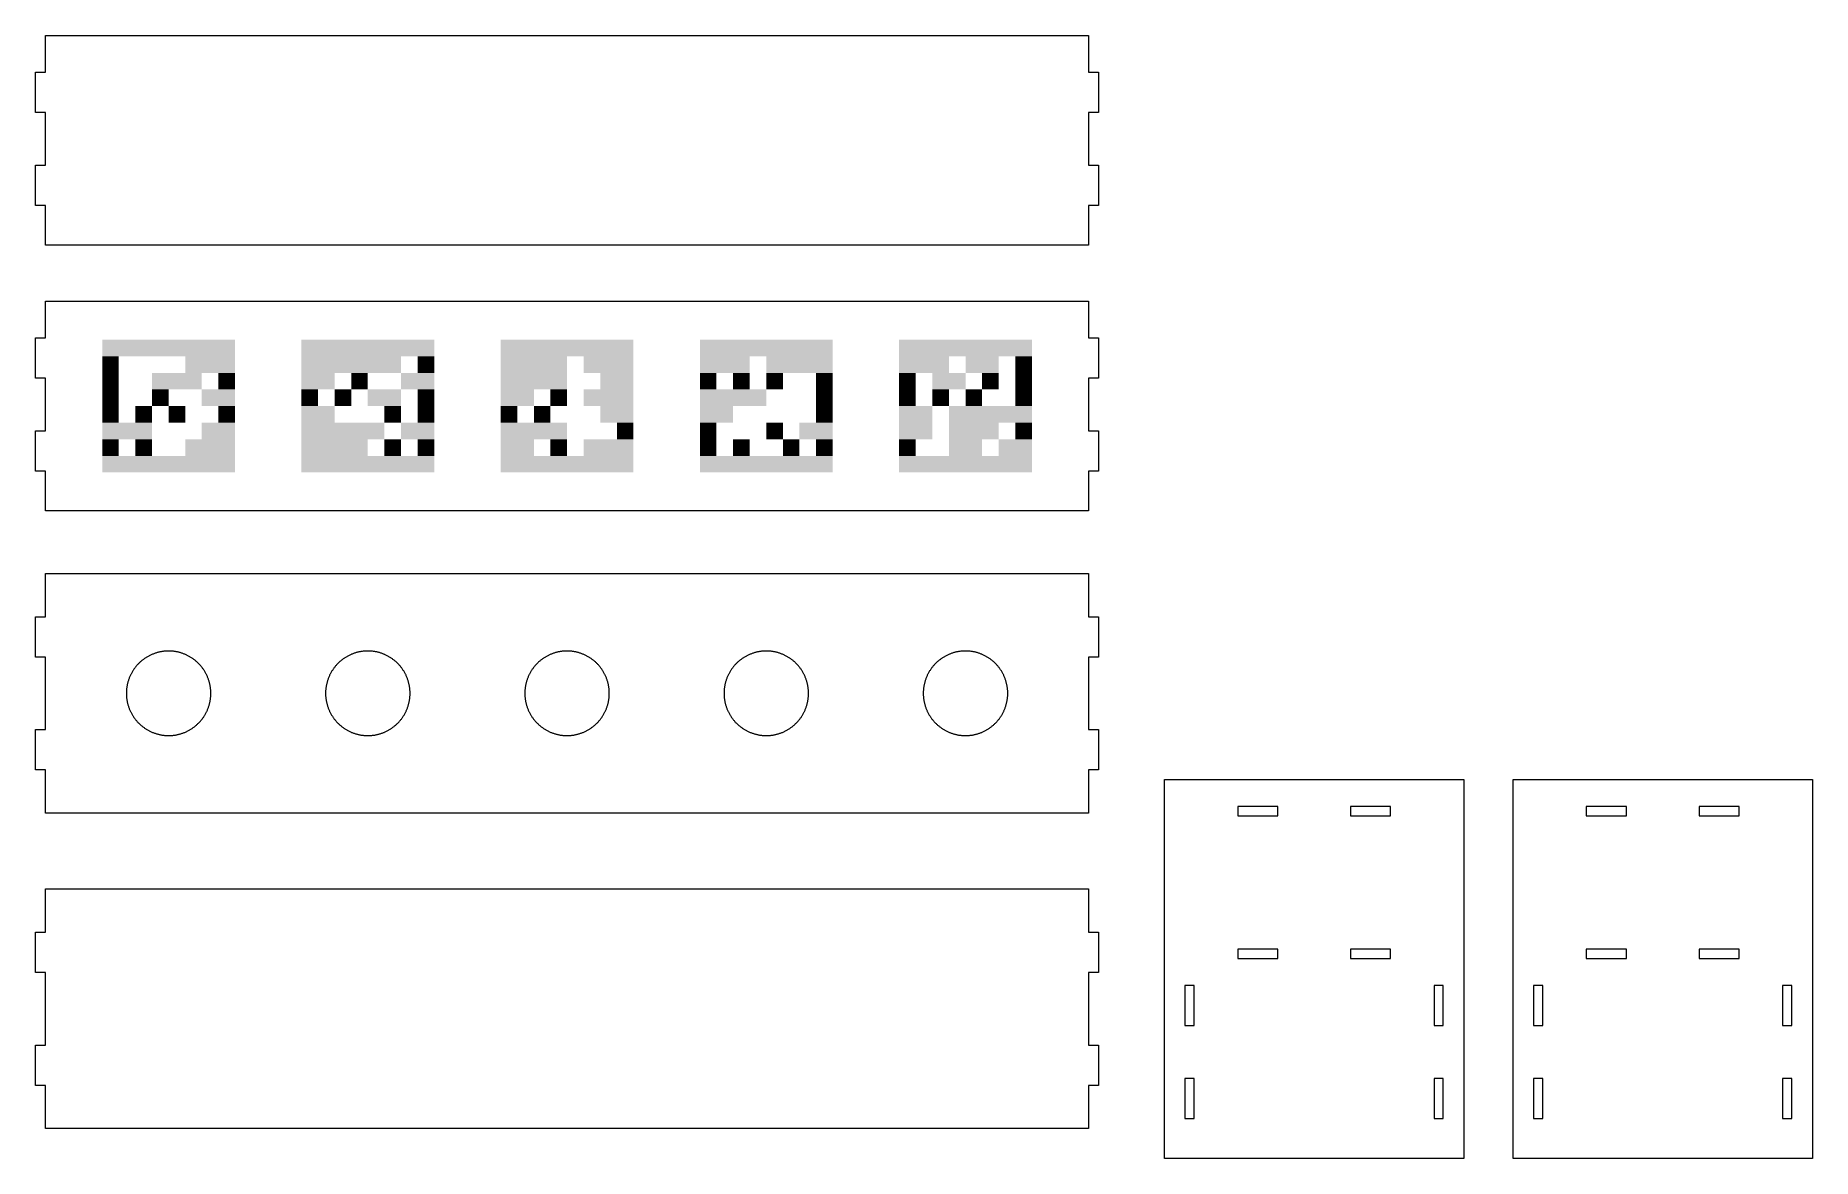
# Model space of a CAD drawing. Header units: millimetres. Extents: x 10 to 545, y 10 to 348.
import ezdxf

# ---------------------------------------------------------------- set-up
doc = ezdxf.new("R2010")
doc.units = ezdxf.units.MM
doc.layers.add('CUT_INNER', color=1, linetype='Continuous', lineweight=0)
doc.layers.add('CUT_OUTER', color=1, linetype='Continuous', lineweight=0)
doc.layers.add('RASTER', color=7, linetype='Continuous', lineweight=0, true_color=0x000000)

msp = doc.modelspace()

# ---------------------------------------------------------------- hatches: boundary and pattern name
at = {"layer": 'RASTER', "true_color": 0x000000, "transparency": 33554687}
for points in [[(70, 251.5), (70, 256.5), (30, 256.5), (30, 251.5)], [(130, 251.5), (130, 256.5), (90, 256.5), (90, 251.5)], [(190, 251.5), (190, 256.5), (150, 256.5), (150, 251.5)], [(250, 251.5), (250, 256.5), (210, 256.5), (210, 251.5)], [(310, 251.5), (310, 256.5), (270, 256.5), (270, 251.5)], [(35, 246.5), (35, 251.5), (30, 251.5), (30, 246.5)], [(35, 241.5), (35, 246.5), (30, 246.5), (30, 241.5)], [(60, 241.5), (60, 246.5), (45, 246.5), (45, 241.5)], [(70, 246.5), (70, 251.5), (55, 251.5), (55, 246.5)], [(70, 241.5), (70, 246.5), (65, 246.5), (65, 241.5)], [(120, 246.5), (120, 251.5), (90, 251.5), (90, 246.5)], [(100, 241.5), (100, 246.5), (90, 246.5), (90, 241.5)], [(110, 241.5), (110, 246.5), (105, 246.5), (105, 241.5)], [(130, 241.5), (130, 246.5), (120, 246.5), (120, 241.5)], [(130, 246.5), (130, 251.5), (125, 251.5), (125, 246.5)], [(170, 246.5), (170, 251.5), (150, 251.5), (150, 246.5)], [(170, 241.5), (170, 246.5), (150, 246.5), (150, 241.5)], [(190, 246.5), (190, 251.5), (175, 251.5), (175, 246.5)], [(190, 241.5), (190, 246.5), (180, 246.5), (180, 241.5)], [(225, 246.5), (225, 251.5), (210, 251.5), (210, 246.5)], [(215, 241.5), (215, 246.5), (210, 246.5), (210, 241.5)], [(225, 241.5), (225, 246.5), (220, 246.5), (220, 241.5)], [(250, 246.5), (250, 251.5), (230, 251.5), (230, 246.5)], [(235, 241.5), (235, 246.5), (230, 246.5), (230, 241.5)], [(250, 241.5), (250, 246.5), (245, 246.5), (245, 241.5)], [(285, 246.5), (285, 251.5), (270, 251.5), (270, 246.5)], [(275, 241.5), (275, 246.5), (270, 246.5), (270, 241.5)], [(290, 241.5), (290, 246.5), (280, 246.5), (280, 241.5)], [(300, 246.5), (300, 251.5), (290, 251.5), (290, 246.5)], [(300, 241.5), (300, 246.5), (295, 246.5), (295, 241.5)], [(310, 246.5), (310, 251.5), (305, 251.5), (305, 246.5)], [(310, 241.5), (310, 246.5), (305, 246.5), (305, 241.5)], [(35, 236.5), (35, 241.5), (30, 241.5), (30, 236.5)], [(50, 236.5), (50, 241.5), (45, 241.5), (45, 236.5)], [(70, 236.5), (70, 241.5), (60, 241.5), (60, 236.5)], [(95, 236.5), (95, 241.5), (90, 241.5), (90, 236.5)], [(105, 236.5), (105, 241.5), (100, 241.5), (100, 236.5)], [(120, 236.5), (120, 241.5), (110, 241.5), (110, 236.5)], [(130, 236.5), (130, 241.5), (125, 241.5), (125, 236.5)], [(160, 236.5), (160, 241.5), (150, 241.5), (150, 236.5)], [(170, 236.5), (170, 241.5), (165, 241.5), (165, 236.5)], [(190, 236.5), (190, 241.5), (175, 241.5), (175, 236.5)], [(230, 236.5), (230, 241.5), (210, 241.5), (210, 236.5)], [(250, 236.5), (250, 241.5), (245, 241.5), (245, 236.5)], [(275, 236.5), (275, 241.5), (270, 241.5), (270, 236.5)], [(285, 236.5), (285, 241.5), (280, 241.5), (280, 236.5)], [(295, 236.5), (295, 241.5), (290, 241.5), (290, 236.5)], [(310, 236.5), (310, 241.5), (305, 241.5), (305, 236.5)], [(35, 231.5), (35, 236.5), (30, 236.5), (30, 231.5)], [(45, 231.5), (45, 236.5), (40, 236.5), (40, 231.5)], [(55, 231.5), (55, 236.5), (50, 236.5), (50, 231.5)], [(70, 231.5), (70, 236.5), (65, 236.5), (65, 231.5)], [(100, 231.5), (100, 236.5), (90, 236.5), (90, 231.5)], [(120, 231.5), (120, 236.5), (115, 236.5), (115, 231.5)], [(130, 231.5), (130, 236.5), (125, 236.5), (125, 231.5)], [(155, 231.5), (155, 236.5), (150, 236.5), (150, 231.5)], [(165, 231.5), (165, 236.5), (160, 236.5), (160, 231.5)], [(190, 231.5), (190, 236.5), (180, 236.5), (180, 231.5)], [(220, 231.5), (220, 236.5), (210, 236.5), (210, 231.5)], [(250, 231.5), (250, 236.5), (245, 236.5), (245, 231.5)], [(280, 231.5), (280, 236.5), (270, 236.5), (270, 231.5)], [(310, 231.5), (310, 236.5), (285, 236.5), (285, 231.5)], [(45, 226.5), (45, 231.5), (30, 231.5), (30, 226.5)], [(70, 226.5), (70, 231.5), (60, 231.5), (60, 226.5)], [(115, 226.5), (115, 231.5), (90, 231.5), (90, 226.5)], [(130, 226.5), (130, 231.5), (120, 231.5), (120, 226.5)], [(170, 226.5), (170, 231.5), (150, 231.5), (150, 226.5)], [(190, 226.5), (190, 231.5), (185, 231.5), (185, 226.5)], [(215, 226.5), (215, 231.5), (210, 231.5), (210, 226.5)], [(235, 226.5), (235, 231.5), (230, 231.5), (230, 226.5)], [(250, 226.5), (250, 231.5), (240, 231.5), (240, 226.5)], [(280, 226.5), (280, 231.5), (270, 231.5), (270, 226.5)], [(300, 226.5), (300, 231.5), (285, 231.5), (285, 226.5)], [(310, 226.5), (310, 231.5), (305, 231.5), (305, 226.5)], [(35, 221.5), (35, 226.5), (30, 226.5), (30, 221.5)], [(45, 221.5), (45, 226.5), (40, 226.5), (40, 221.5)], [(70, 221.5), (70, 226.5), (55, 226.5), (55, 221.5)], [(110, 221.5), (110, 226.5), (90, 226.5), (90, 221.5)], [(120, 221.5), (120, 226.5), (115, 226.5), (115, 221.5)], [(130, 221.5), (130, 226.5), (125, 226.5), (125, 221.5)], [(160, 221.5), (160, 226.5), (150, 226.5), (150, 221.5)], [(170, 221.5), (170, 226.5), (165, 226.5), (165, 221.5)], [(190, 221.5), (190, 226.5), (175, 226.5), (175, 221.5)], [(215, 221.5), (215, 226.5), (210, 226.5), (210, 221.5)], [(225, 221.5), (225, 226.5), (220, 226.5), (220, 221.5)], [(240, 221.5), (240, 226.5), (235, 226.5), (235, 221.5)], [(250, 221.5), (250, 226.5), (245, 226.5), (245, 221.5)], [(275, 221.5), (275, 226.5), (270, 226.5), (270, 221.5)], [(295, 221.5), (295, 226.5), (285, 226.5), (285, 221.5)], [(310, 221.5), (310, 226.5), (300, 226.5), (300, 221.5)], [(70, 216.5), (70, 221.5), (30, 221.5), (30, 216.5)], [(130, 216.5), (130, 221.5), (90, 221.5), (90, 216.5)], [(190, 216.5), (190, 221.5), (150, 221.5), (150, 216.5)], [(250, 216.5), (250, 221.5), (210, 221.5), (210, 216.5)], [(310, 216.5), (310, 221.5), (270, 221.5), (270, 216.5)]]:
    msp.add_hatch(color=7, dxfattribs=at).paths.add_polyline_path(points)

# ---------------------------------------------------------------- linework, layer by layer
at = {"layer": 'CUT_INNER'}
for points in [[(62.72, 149.79), (62.72, 150), (62.72, 150.21), (62.72, 150.42), (62.71, 150.62), (62.7, 150.83), (62.68, 151.04), (62.66, 151.25), (62.64, 151.45), (62.62, 151.66), (62.59, 151.87), (62.56, 152.07), (62.52, 152.28), (62.48, 152.48), (62.44, 152.69), (62.39, 152.89), (62.34, 153.09), (62.29, 153.29), (62.24, 153.49), (62.18, 153.69), (62.11, 153.89), (62.05, 154.09), (61.98, 154.29), (61.91, 154.48), (61.83, 154.68), (61.76, 154.87), (61.68, 155.06), (61.59, 155.25), (61.5, 155.44), (61.41, 155.63), (61.32, 155.81), (61.22, 156), (61.12, 156.18), (61.02, 156.36), (60.91, 156.54), (60.81, 156.72), (60.69, 156.9), (60.58, 157.07), (60.46, 157.24), (60.34, 157.41), (60.22, 157.58), (60.1, 157.75), (59.97, 157.91), (59.84, 158.07), (59.7, 158.23), (59.57, 158.39), (59.43, 158.55), (59.29, 158.7), (59.14, 158.85), (59, 159), (58.85, 159.14), (58.7, 159.29), (58.55, 159.43), (58.39, 159.57), (58.23, 159.7), (58.07, 159.84), (57.91, 159.97), (57.75, 160.1), (57.58, 160.22), (57.41, 160.34), (57.24, 160.46), (57.07, 160.58), (56.9, 160.69), (56.72, 160.81), (56.54, 160.91), (56.36, 161.02), (56.18, 161.12), (56, 161.22), (55.81, 161.32), (55.63, 161.41), (55.44, 161.5), (55.25, 161.59), (55.06, 161.68), (54.87, 161.76), (54.68, 161.83), (54.48, 161.91), (54.29, 161.98), (54.09, 162.05), (53.89, 162.11), (53.69, 162.18), (53.49, 162.24), (53.29, 162.29), (53.09, 162.34), (52.89, 162.39), (52.69, 162.44), (52.48, 162.48), (52.28, 162.52), (52.07, 162.56), (51.87, 162.59), (51.66, 162.62), (51.45, 162.64), (51.25, 162.66), (51.04, 162.68), (50.83, 162.7), (50.62, 162.71), (50.42, 162.72), (50.21, 162.72), (50, 162.72), (49.79, 162.72), (49.58, 162.72), (49.38, 162.71), (49.17, 162.7), (48.96, 162.68), (48.75, 162.66), (48.55, 162.64), (48.34, 162.62), (48.13, 162.59), (47.93, 162.56), (47.72, 162.52), (47.52, 162.48), (47.31, 162.44), (47.11, 162.39), (46.91, 162.34), (46.71, 162.29), (46.51, 162.24), (46.31, 162.18), (46.11, 162.11), (45.91, 162.05), (45.71, 161.98), (45.52, 161.91), (45.32, 161.83), (45.13, 161.76), (44.94, 161.68), (44.75, 161.59), (44.56, 161.5), (44.37, 161.41), (44.19, 161.32), (44, 161.22), (43.82, 161.12), (43.64, 161.02), (43.46, 160.91), (43.28, 160.81), (43.1, 160.69), (42.93, 160.58), (42.76, 160.46), (42.59, 160.34), (42.42, 160.22), (42.25, 160.1), (42.09, 159.97), (41.93, 159.84), (41.77, 159.7), (41.61, 159.57), (41.45, 159.43), (41.3, 159.29), (41.15, 159.14), (41, 159), (40.86, 158.85), (40.71, 158.7), (40.57, 158.55), (40.43, 158.39), (40.3, 158.23), (40.16, 158.07), (40.03, 157.91), (39.9, 157.75), (39.78, 157.58), (39.66, 157.41), (39.54, 157.24), (39.42, 157.07), (39.31, 156.9), (39.19, 156.72), (39.09, 156.54), (38.98, 156.36), (38.88, 156.18), (38.78, 156), (38.68, 155.81), (38.59, 155.63), (38.5, 155.44), (38.41, 155.25), (38.32, 155.06), (38.24, 154.87), (38.17, 154.68), (38.09, 154.48), (38.02, 154.29), (37.95, 154.09), (37.89, 153.89), (37.82, 153.69), (37.76, 153.49), (37.71, 153.29), (37.66, 153.09), (37.61, 152.89), (37.56, 152.69), (37.52, 152.48), (37.48, 152.28), (37.44, 152.07), (37.41, 151.87), (37.38, 151.66), (37.36, 151.45), (37.34, 151.25), (37.32, 151.04), (37.3, 150.83), (37.29, 150.62), (37.28, 150.42), (37.28, 150.21), (37.28, 150), (37.28, 149.79), (37.28, 149.58), (37.29, 149.38), (37.3, 149.17), (37.32, 148.96), (37.34, 148.75), (37.36, 148.55), (37.38, 148.34), (37.41, 148.13), (37.44, 147.93), (37.48, 147.72), (37.52, 147.52), (37.56, 147.31), (37.61, 147.11), (37.66, 146.91), (37.71, 146.71), (37.76, 146.51), (37.82, 146.31), (37.89, 146.11), (37.95, 145.91), (38.02, 145.71), (38.09, 145.52), (38.17, 145.32), (38.24, 145.13), (38.32, 144.94), (38.41, 144.75), (38.5, 144.56), (38.59, 144.37), (38.68, 144.19), (38.78, 144), (38.88, 143.82), (38.98, 143.64), (39.09, 143.46), (39.19, 143.28), (39.31, 143.1), (39.42, 142.93), (39.54, 142.76), (39.66, 142.59), (39.78, 142.42), (39.9, 142.25), (40.03, 142.09), (40.16, 141.93), (40.3, 141.77), (40.43, 141.61), (40.57, 141.45), (40.71, 141.3), (40.86, 141.15), (41, 141), (41.15, 140.86), (41.3, 140.71), (41.45, 140.57), (41.61, 140.43), (41.77, 140.3), (41.93, 140.16), (42.09, 140.03), (42.25, 139.9), (42.42, 139.78), (42.59, 139.66), (42.76, 139.54), (42.93, 139.42), (43.1, 139.31), (43.28, 139.19), (43.46, 139.09), (43.64, 138.98), (43.82, 138.88), (44, 138.78), (44.19, 138.68), (44.37, 138.59), (44.56, 138.5), (44.75, 138.41), (44.94, 138.32), (45.13, 138.24), (45.32, 138.17), (45.52, 138.09), (45.71, 138.02), (45.91, 137.95), (46.11, 137.89), (46.31, 137.82), (46.51, 137.76), (46.71, 137.71), (46.91, 137.66), (47.11, 137.61), (47.31, 137.56), (47.52, 137.52), (47.72, 137.48), (47.93, 137.44), (48.13, 137.41), (48.34, 137.38), (48.55, 137.36), (48.75, 137.34), (48.96, 137.32), (49.17, 137.3), (49.38, 137.29), (49.58, 137.28), (49.79, 137.28), (50, 137.28), (50.21, 137.28), (50.42, 137.28), (50.62, 137.29), (50.83, 137.3), (51.04, 137.32), (51.25, 137.34), (51.45, 137.36), (51.66, 137.38), (51.87, 137.41), (52.07, 137.44), (52.28, 137.48), (52.48, 137.52), (52.69, 137.56), (52.89, 137.61), (53.09, 137.66), (53.29, 137.71), (53.49, 137.76), (53.69, 137.82), (53.89, 137.89), (54.09, 137.95), (54.29, 138.02), (54.48, 138.09), (54.68, 138.17), (54.87, 138.24), (55.06, 138.32), (55.25, 138.41), (55.44, 138.5), (55.63, 138.59), (55.81, 138.68), (56, 138.78), (56.18, 138.88), (56.36, 138.98), (56.54, 139.09), (56.72, 139.19), (56.9, 139.31), (57.07, 139.42), (57.24, 139.54), (57.41, 139.66), (57.58, 139.78), (57.75, 139.9), (57.91, 140.03), (58.07, 140.16), (58.23, 140.3), (58.39, 140.43), (58.55, 140.57), (58.7, 140.71), (58.85, 140.86), (59, 141), (59.14, 141.15), (59.29, 141.3), (59.43, 141.45), (59.57, 141.61), (59.7, 141.77), (59.84, 141.93), (59.97, 142.09), (60.1, 142.25), (60.22, 142.42), (60.34, 142.59), (60.46, 142.76), (60.58, 142.93), (60.69, 143.1), (60.81, 143.28), (60.91, 143.46), (61.02, 143.64), (61.12, 143.82), (61.22, 144), (61.32, 144.19), (61.41, 144.37), (61.5, 144.56), (61.59, 144.75), (61.68, 144.94), (61.76, 145.13), (61.83, 145.32), (61.91, 145.52), (61.98, 145.71), (62.05, 145.91), (62.11, 146.11), (62.18, 146.31), (62.24, 146.51), (62.29, 146.71), (62.34, 146.91), (62.39, 147.11), (62.44, 147.31), (62.48, 147.52), (62.52, 147.72), (62.56, 147.93), (62.59, 148.13), (62.62, 148.34), (62.64, 148.55), (62.66, 148.75), (62.68, 148.96), (62.7, 149.17), (62.71, 149.38), (62.72, 149.58)], [(122.72, 149.79), (122.72, 150), (122.72, 150.21), (122.72, 150.42), (122.71, 150.62), (122.7, 150.83), (122.68, 151.04), (122.66, 151.25), (122.64, 151.45), (122.62, 151.66), (122.59, 151.87), (122.56, 152.07), (122.52, 152.28), (122.48, 152.48), (122.44, 152.69), (122.39, 152.89), (122.34, 153.09), (122.29, 153.29), (122.24, 153.49), (122.18, 153.69), (122.11, 153.89), (122.05, 154.09), (121.98, 154.29), (121.91, 154.48), (121.83, 154.68), (121.76, 154.87), (121.68, 155.06), (121.59, 155.25), (121.5, 155.44), (121.41, 155.63), (121.32, 155.81), (121.22, 156), (121.12, 156.18), (121.02, 156.36), (120.91, 156.54), (120.81, 156.72), (120.69, 156.9), (120.58, 157.07), (120.46, 157.24), (120.34, 157.41), (120.22, 157.58), (120.1, 157.75), (119.97, 157.91), (119.84, 158.07), (119.7, 158.23), (119.57, 158.39), (119.43, 158.55), (119.29, 158.7), (119.14, 158.85), (119, 159), (118.85, 159.14), (118.7, 159.29), (118.55, 159.43), (118.39, 159.57), (118.23, 159.7), (118.07, 159.84), (117.91, 159.97), (117.75, 160.1), (117.58, 160.22), (117.41, 160.34), (117.24, 160.46), (117.07, 160.58), (116.9, 160.69), (116.72, 160.81), (116.54, 160.91), (116.36, 161.02), (116.18, 161.12), (116, 161.22), (115.81, 161.32), (115.63, 161.41), (115.44, 161.5), (115.25, 161.59), (115.06, 161.68), (114.87, 161.76), (114.68, 161.83), (114.48, 161.91), (114.29, 161.98), (114.09, 162.05), (113.89, 162.11), (113.69, 162.18), (113.49, 162.24), (113.29, 162.29), (113.09, 162.34), (112.89, 162.39), (112.69, 162.44), (112.48, 162.48), (112.28, 162.52), (112.07, 162.56), (111.87, 162.59), (111.66, 162.62), (111.45, 162.64), (111.25, 162.66), (111.04, 162.68), (110.83, 162.7), (110.62, 162.71), (110.42, 162.72), (110.21, 162.72), (110, 162.72), (109.79, 162.72), (109.58, 162.72), (109.38, 162.71), (109.17, 162.7), (108.96, 162.68), (108.75, 162.66), (108.55, 162.64), (108.34, 162.62), (108.13, 162.59), (107.93, 162.56), (107.72, 162.52), (107.52, 162.48), (107.31, 162.44), (107.11, 162.39), (106.91, 162.34), (106.71, 162.29), (106.51, 162.24), (106.31, 162.18), (106.11, 162.11), (105.91, 162.05), (105.71, 161.98), (105.52, 161.91), (105.32, 161.83), (105.13, 161.76), (104.94, 161.68), (104.75, 161.59), (104.56, 161.5), (104.37, 161.41), (104.19, 161.32), (104, 161.22), (103.82, 161.12), (103.64, 161.02), (103.46, 160.91), (103.28, 160.81), (103.1, 160.69), (102.93, 160.58), (102.76, 160.46), (102.59, 160.34), (102.42, 160.22), (102.25, 160.1), (102.09, 159.97), (101.93, 159.84), (101.77, 159.7), (101.61, 159.57), (101.45, 159.43), (101.3, 159.29), (101.15, 159.14), (101, 159), (100.86, 158.85), (100.71, 158.7), (100.57, 158.55), (100.43, 158.39), (100.3, 158.23), (100.16, 158.07), (100.03, 157.91), (99.9, 157.75), (99.78, 157.58), (99.66, 157.41), (99.54, 157.24), (99.42, 157.07), (99.31, 156.9), (99.19, 156.72), (99.09, 156.54), (98.98, 156.36), (98.88, 156.18), (98.78, 156), (98.68, 155.81), (98.59, 155.63), (98.5, 155.44), (98.41, 155.25), (98.32, 155.06), (98.24, 154.87), (98.17, 154.68), (98.09, 154.48), (98.02, 154.29), (97.95, 154.09), (97.89, 153.89), (97.82, 153.69), (97.76, 153.49), (97.71, 153.29), (97.66, 153.09), (97.61, 152.89), (97.56, 152.69), (97.52, 152.48), (97.48, 152.28), (97.44, 152.07), (97.41, 151.87), (97.38, 151.66), (97.36, 151.45), (97.34, 151.25), (97.32, 151.04), (97.3, 150.83), (97.29, 150.62), (97.28, 150.42), (97.28, 150.21), (97.28, 150), (97.28, 149.79), (97.28, 149.58), (97.29, 149.38), (97.3, 149.17), (97.32, 148.96), (97.34, 148.75), (97.36, 148.55), (97.38, 148.34), (97.41, 148.13), (97.44, 147.93), (97.48, 147.72), (97.52, 147.52), (97.56, 147.31), (97.61, 147.11), (97.66, 146.91), (97.71, 146.71), (97.76, 146.51), (97.82, 146.31), (97.89, 146.11), (97.95, 145.91), (98.02, 145.71), (98.09, 145.52), (98.17, 145.32), (98.24, 145.13), (98.32, 144.94), (98.41, 144.75), (98.5, 144.56), (98.59, 144.37), (98.68, 144.19), (98.78, 144), (98.88, 143.82), (98.98, 143.64), (99.09, 143.46), (99.19, 143.28), (99.31, 143.1), (99.42, 142.93), (99.54, 142.76), (99.66, 142.59), (99.78, 142.42), (99.9, 142.25), (100.03, 142.09), (100.16, 141.93), (100.3, 141.77), (100.43, 141.61), (100.57, 141.45), (100.71, 141.3), (100.86, 141.15), (101, 141), (101.15, 140.86), (101.3, 140.71), (101.45, 140.57), (101.61, 140.43), (101.77, 140.3), (101.93, 140.16), (102.09, 140.03), (102.25, 139.9), (102.42, 139.78), (102.59, 139.66), (102.76, 139.54), (102.93, 139.42), (103.1, 139.31), (103.28, 139.19), (103.46, 139.09), (103.64, 138.98), (103.82, 138.88), (104, 138.78), (104.19, 138.68), (104.37, 138.59), (104.56, 138.5), (104.75, 138.41), (104.94, 138.32), (105.13, 138.24), (105.32, 138.17), (105.52, 138.09), (105.71, 138.02), (105.91, 137.95), (106.11, 137.89), (106.31, 137.82), (106.51, 137.76), (106.71, 137.71), (106.91, 137.66), (107.11, 137.61), (107.31, 137.56), (107.52, 137.52), (107.72, 137.48), (107.93, 137.44), (108.13, 137.41), (108.34, 137.38), (108.55, 137.36), (108.75, 137.34), (108.96, 137.32), (109.17, 137.3), (109.38, 137.29), (109.58, 137.28), (109.79, 137.28), (110, 137.28), (110.21, 137.28), (110.42, 137.28), (110.62, 137.29), (110.83, 137.3), (111.04, 137.32), (111.25, 137.34), (111.45, 137.36), (111.66, 137.38), (111.87, 137.41), (112.07, 137.44), (112.28, 137.48), (112.48, 137.52), (112.69, 137.56), (112.89, 137.61), (113.09, 137.66), (113.29, 137.71), (113.49, 137.76), (113.69, 137.82), (113.89, 137.89), (114.09, 137.95), (114.29, 138.02), (114.48, 138.09), (114.68, 138.17), (114.87, 138.24), (115.06, 138.32), (115.25, 138.41), (115.44, 138.5), (115.63, 138.59), (115.81, 138.68), (116, 138.78), (116.18, 138.88), (116.36, 138.98), (116.54, 139.09), (116.72, 139.19), (116.9, 139.31), (117.07, 139.42), (117.24, 139.54), (117.41, 139.66), (117.58, 139.78), (117.75, 139.9), (117.91, 140.03), (118.07, 140.16), (118.23, 140.3), (118.39, 140.43), (118.55, 140.57), (118.7, 140.71), (118.85, 140.86), (119, 141), (119.14, 141.15), (119.29, 141.3), (119.43, 141.45), (119.57, 141.61), (119.7, 141.77), (119.84, 141.93), (119.97, 142.09), (120.1, 142.25), (120.22, 142.42), (120.34, 142.59), (120.46, 142.76), (120.58, 142.93), (120.69, 143.1), (120.81, 143.28), (120.91, 143.46), (121.02, 143.64), (121.12, 143.82), (121.22, 144), (121.32, 144.19), (121.41, 144.37), (121.5, 144.56), (121.59, 144.75), (121.68, 144.94), (121.76, 145.13), (121.83, 145.32), (121.91, 145.52), (121.98, 145.71), (122.05, 145.91), (122.11, 146.11), (122.18, 146.31), (122.24, 146.51), (122.29, 146.71), (122.34, 146.91), (122.39, 147.11), (122.44, 147.31), (122.48, 147.52), (122.52, 147.72), (122.56, 147.93), (122.59, 148.13), (122.62, 148.34), (122.64, 148.55), (122.66, 148.75), (122.68, 148.96), (122.7, 149.17), (122.71, 149.38), (122.72, 149.58)], [(182.72, 149.79), (182.72, 150), (182.72, 150.21), (182.72, 150.42), (182.71, 150.62), (182.7, 150.83), (182.68, 151.04), (182.66, 151.25), (182.64, 151.45), (182.62, 151.66), (182.59, 151.87), (182.56, 152.07), (182.52, 152.28), (182.48, 152.48), (182.44, 152.69), (182.39, 152.89), (182.34, 153.09), (182.29, 153.29), (182.24, 153.49), (182.18, 153.69), (182.11, 153.89), (182.05, 154.09), (181.98, 154.29), (181.91, 154.48), (181.83, 154.68), (181.76, 154.87), (181.68, 155.06), (181.59, 155.25), (181.5, 155.44), (181.41, 155.63), (181.32, 155.81), (181.22, 156), (181.12, 156.18), (181.02, 156.36), (180.91, 156.54), (180.81, 156.72), (180.69, 156.9), (180.58, 157.07), (180.46, 157.24), (180.34, 157.41), (180.22, 157.58), (180.1, 157.75), (179.97, 157.91), (179.84, 158.07), (179.7, 158.23), (179.57, 158.39), (179.43, 158.55), (179.29, 158.7), (179.14, 158.85), (179, 159), (178.85, 159.14), (178.7, 159.29), (178.55, 159.43), (178.39, 159.57), (178.23, 159.7), (178.07, 159.84), (177.91, 159.97), (177.75, 160.1), (177.58, 160.22), (177.41, 160.34), (177.24, 160.46), (177.07, 160.58), (176.9, 160.69), (176.72, 160.81), (176.54, 160.91), (176.36, 161.02), (176.18, 161.12), (176, 161.22), (175.81, 161.32), (175.63, 161.41), (175.44, 161.5), (175.25, 161.59), (175.06, 161.68), (174.87, 161.76), (174.68, 161.83), (174.48, 161.91), (174.29, 161.98), (174.09, 162.05), (173.89, 162.11), (173.69, 162.18), (173.49, 162.24), (173.29, 162.29), (173.09, 162.34), (172.89, 162.39), (172.69, 162.44), (172.48, 162.48), (172.28, 162.52), (172.07, 162.56), (171.87, 162.59), (171.66, 162.62), (171.45, 162.64), (171.25, 162.66), (171.04, 162.68), (170.83, 162.7), (170.62, 162.71), (170.42, 162.72), (170.21, 162.72), (170, 162.72), (169.79, 162.72), (169.58, 162.72), (169.38, 162.71), (169.17, 162.7), (168.96, 162.68), (168.75, 162.66), (168.55, 162.64), (168.34, 162.62), (168.13, 162.59), (167.93, 162.56), (167.72, 162.52), (167.52, 162.48), (167.31, 162.44), (167.11, 162.39), (166.91, 162.34), (166.71, 162.29), (166.51, 162.24), (166.31, 162.18), (166.11, 162.11), (165.91, 162.05), (165.71, 161.98), (165.52, 161.91), (165.32, 161.83), (165.13, 161.76), (164.94, 161.68), (164.75, 161.59), (164.56, 161.5), (164.37, 161.41), (164.19, 161.32), (164, 161.22), (163.82, 161.12), (163.64, 161.02), (163.46, 160.91), (163.28, 160.81), (163.1, 160.69), (162.93, 160.58), (162.76, 160.46), (162.59, 160.34), (162.42, 160.22), (162.25, 160.1), (162.09, 159.97), (161.93, 159.84), (161.77, 159.7), (161.61, 159.57), (161.45, 159.43), (161.3, 159.29), (161.15, 159.14), (161, 159), (160.86, 158.85), (160.71, 158.7), (160.57, 158.55), (160.43, 158.39), (160.3, 158.23), (160.16, 158.07), (160.03, 157.91), (159.9, 157.75), (159.78, 157.58), (159.66, 157.41), (159.54, 157.24), (159.42, 157.07), (159.31, 156.9), (159.19, 156.72), (159.09, 156.54), (158.98, 156.36), (158.88, 156.18), (158.78, 156), (158.68, 155.81), (158.59, 155.63), (158.5, 155.44), (158.41, 155.25), (158.32, 155.06), (158.24, 154.87), (158.17, 154.68), (158.09, 154.48), (158.02, 154.29), (157.95, 154.09), (157.89, 153.89), (157.82, 153.69), (157.76, 153.49), (157.71, 153.29), (157.66, 153.09), (157.61, 152.89), (157.56, 152.69), (157.52, 152.48), (157.48, 152.28), (157.44, 152.07), (157.41, 151.87), (157.38, 151.66), (157.36, 151.45), (157.34, 151.25), (157.32, 151.04), (157.3, 150.83), (157.29, 150.62), (157.28, 150.42), (157.28, 150.21), (157.28, 150), (157.28, 149.79), (157.28, 149.58), (157.29, 149.38), (157.3, 149.17), (157.32, 148.96), (157.34, 148.75), (157.36, 148.55), (157.38, 148.34), (157.41, 148.13), (157.44, 147.93), (157.48, 147.72), (157.52, 147.52), (157.56, 147.31), (157.61, 147.11), (157.66, 146.91), (157.71, 146.71), (157.76, 146.51), (157.82, 146.31), (157.89, 146.11), (157.95, 145.91), (158.02, 145.71), (158.09, 145.52), (158.17, 145.32), (158.24, 145.13), (158.32, 144.94), (158.41, 144.75), (158.5, 144.56), (158.59, 144.37), (158.68, 144.19), (158.78, 144), (158.88, 143.82), (158.98, 143.64), (159.09, 143.46), (159.19, 143.28), (159.31, 143.1), (159.42, 142.93), (159.54, 142.76), (159.66, 142.59), (159.78, 142.42), (159.9, 142.25), (160.03, 142.09), (160.16, 141.93), (160.3, 141.77), (160.43, 141.61), (160.57, 141.45), (160.71, 141.3), (160.86, 141.15), (161, 141), (161.15, 140.86), (161.3, 140.71), (161.45, 140.57), (161.61, 140.43), (161.77, 140.3), (161.93, 140.16), (162.09, 140.03), (162.25, 139.9), (162.42, 139.78), (162.59, 139.66), (162.76, 139.54), (162.93, 139.42), (163.1, 139.31), (163.28, 139.19), (163.46, 139.09), (163.64, 138.98), (163.82, 138.88), (164, 138.78), (164.19, 138.68), (164.37, 138.59), (164.56, 138.5), (164.75, 138.41), (164.94, 138.32), (165.13, 138.24), (165.32, 138.17), (165.52, 138.09), (165.71, 138.02), (165.91, 137.95), (166.11, 137.89), (166.31, 137.82), (166.51, 137.76), (166.71, 137.71), (166.91, 137.66), (167.11, 137.61), (167.31, 137.56), (167.52, 137.52), (167.72, 137.48), (167.93, 137.44), (168.13, 137.41), (168.34, 137.38), (168.55, 137.36), (168.75, 137.34), (168.96, 137.32), (169.17, 137.3), (169.38, 137.29), (169.58, 137.28), (169.79, 137.28), (170, 137.28), (170.21, 137.28), (170.42, 137.28), (170.62, 137.29), (170.83, 137.3), (171.04, 137.32), (171.25, 137.34), (171.45, 137.36), (171.66, 137.38), (171.87, 137.41), (172.07, 137.44), (172.28, 137.48), (172.48, 137.52), (172.69, 137.56), (172.89, 137.61), (173.09, 137.66), (173.29, 137.71), (173.49, 137.76), (173.69, 137.82), (173.89, 137.89), (174.09, 137.95), (174.29, 138.02), (174.48, 138.09), (174.68, 138.17), (174.87, 138.24), (175.06, 138.32), (175.25, 138.41), (175.44, 138.5), (175.63, 138.59), (175.81, 138.68), (176, 138.78), (176.18, 138.88), (176.36, 138.98), (176.54, 139.09), (176.72, 139.19), (176.9, 139.31), (177.07, 139.42), (177.24, 139.54), (177.41, 139.66), (177.58, 139.78), (177.75, 139.9), (177.91, 140.03), (178.07, 140.16), (178.23, 140.3), (178.39, 140.43), (178.55, 140.57), (178.7, 140.71), (178.85, 140.86), (179, 141), (179.14, 141.15), (179.29, 141.3), (179.43, 141.45), (179.57, 141.61), (179.7, 141.77), (179.84, 141.93), (179.97, 142.09), (180.1, 142.25), (180.22, 142.42), (180.34, 142.59), (180.46, 142.76), (180.58, 142.93), (180.69, 143.1), (180.81, 143.28), (180.91, 143.46), (181.02, 143.64), (181.12, 143.82), (181.22, 144), (181.32, 144.19), (181.41, 144.37), (181.5, 144.56), (181.59, 144.75), (181.68, 144.94), (181.76, 145.13), (181.83, 145.32), (181.91, 145.52), (181.98, 145.71), (182.05, 145.91), (182.11, 146.11), (182.18, 146.31), (182.24, 146.51), (182.29, 146.71), (182.34, 146.91), (182.39, 147.11), (182.44, 147.31), (182.48, 147.52), (182.52, 147.72), (182.56, 147.93), (182.59, 148.13), (182.62, 148.34), (182.64, 148.55), (182.66, 148.75), (182.68, 148.96), (182.7, 149.17), (182.71, 149.38), (182.72, 149.58)], [(242.72, 149.58), (242.72, 149.79), (242.72, 150), (242.72, 150.21), (242.72, 150.42), (242.71, 150.62), (242.7, 150.83), (242.68, 151.04), (242.66, 151.25), (242.64, 151.45), (242.62, 151.66), (242.59, 151.87), (242.56, 152.07), (242.52, 152.28), (242.48, 152.48), (242.44, 152.69), (242.39, 152.89), (242.34, 153.09), (242.29, 153.29), (242.24, 153.49), (242.18, 153.69), (242.11, 153.89), (242.05, 154.09), (241.98, 154.29), (241.91, 154.48), (241.83, 154.68), (241.76, 154.87), (241.68, 155.06), (241.59, 155.25), (241.5, 155.44), (241.41, 155.63), (241.32, 155.81), (241.22, 156), (241.12, 156.18), (241.02, 156.36), (240.91, 156.54), (240.81, 156.72), (240.69, 156.9), (240.58, 157.07), (240.46, 157.24), (240.34, 157.41), (240.22, 157.58), (240.1, 157.75), (239.97, 157.91), (239.84, 158.07), (239.7, 158.23), (239.57, 158.39), (239.43, 158.55), (239.29, 158.7), (239.14, 158.85), (239, 159), (238.85, 159.14), (238.7, 159.29), (238.55, 159.43), (238.39, 159.57), (238.23, 159.7), (238.07, 159.84), (237.91, 159.97), (237.75, 160.1), (237.58, 160.22), (237.41, 160.34), (237.24, 160.46), (237.07, 160.58), (236.9, 160.69), (236.72, 160.81), (236.54, 160.91), (236.36, 161.02), (236.18, 161.12), (236, 161.22), (235.81, 161.32), (235.63, 161.41), (235.44, 161.5), (235.25, 161.59), (235.06, 161.68), (234.87, 161.76), (234.68, 161.83), (234.48, 161.91), (234.29, 161.98), (234.09, 162.05), (233.89, 162.11), (233.69, 162.18), (233.49, 162.24), (233.29, 162.29), (233.09, 162.34), (232.89, 162.39), (232.69, 162.44), (232.48, 162.48), (232.28, 162.52), (232.07, 162.56), (231.87, 162.59), (231.66, 162.62), (231.45, 162.64), (231.25, 162.66), (231.04, 162.68), (230.83, 162.7), (230.62, 162.71), (230.42, 162.72), (230.21, 162.72), (230, 162.72), (229.79, 162.72), (229.58, 162.72), (229.38, 162.71), (229.17, 162.7), (228.96, 162.68), (228.75, 162.66), (228.55, 162.64), (228.34, 162.62), (228.13, 162.59), (227.93, 162.56), (227.72, 162.52), (227.52, 162.48), (227.31, 162.44), (227.11, 162.39), (226.91, 162.34), (226.71, 162.29), (226.51, 162.24), (226.31, 162.18), (226.11, 162.11), (225.91, 162.05), (225.71, 161.98), (225.52, 161.91), (225.32, 161.83), (225.13, 161.76), (224.94, 161.68), (224.75, 161.59), (224.56, 161.5), (224.37, 161.41), (224.19, 161.32), (224, 161.22), (223.82, 161.12), (223.64, 161.02), (223.46, 160.91), (223.28, 160.81), (223.1, 160.69), (222.93, 160.58), (222.76, 160.46), (222.59, 160.34), (222.42, 160.22), (222.25, 160.1), (222.09, 159.97), (221.93, 159.84), (221.77, 159.7), (221.61, 159.57), (221.45, 159.43), (221.3, 159.29), (221.15, 159.14), (221, 159), (220.86, 158.85), (220.71, 158.7), (220.57, 158.55), (220.43, 158.39), (220.3, 158.23), (220.16, 158.07), (220.03, 157.91), (219.9, 157.75), (219.78, 157.58), (219.66, 157.41), (219.54, 157.24), (219.42, 157.07), (219.31, 156.9), (219.19, 156.72), (219.09, 156.54), (218.98, 156.36), (218.88, 156.18), (218.78, 156), (218.68, 155.81), (218.59, 155.63), (218.5, 155.44), (218.41, 155.25), (218.32, 155.06), (218.24, 154.87), (218.17, 154.68), (218.09, 154.48), (218.02, 154.29), (217.95, 154.09), (217.89, 153.89), (217.82, 153.69), (217.76, 153.49), (217.71, 153.29), (217.66, 153.09), (217.61, 152.89), (217.56, 152.69), (217.52, 152.48), (217.48, 152.28), (217.44, 152.07), (217.41, 151.87), (217.38, 151.66), (217.36, 151.45), (217.34, 151.25), (217.32, 151.04), (217.3, 150.83), (217.29, 150.62), (217.28, 150.42), (217.28, 150.21), (217.28, 150), (217.28, 149.79), (217.28, 149.58), (217.29, 149.38), (217.3, 149.17), (217.32, 148.96), (217.34, 148.75), (217.36, 148.55), (217.38, 148.34), (217.41, 148.13), (217.44, 147.93), (217.48, 147.72), (217.52, 147.52), (217.56, 147.31), (217.61, 147.11), (217.66, 146.91), (217.71, 146.71), (217.76, 146.51), (217.82, 146.31), (217.89, 146.11), (217.95, 145.91), (218.02, 145.71), (218.09, 145.52), (218.17, 145.32), (218.24, 145.13), (218.32, 144.94), (218.41, 144.75), (218.5, 144.56), (218.59, 144.37), (218.68, 144.19), (218.78, 144), (218.88, 143.82), (218.98, 143.64), (219.09, 143.46), (219.19, 143.28), (219.31, 143.1), (219.42, 142.93), (219.54, 142.76), (219.66, 142.59), (219.78, 142.42), (219.9, 142.25), (220.03, 142.09), (220.16, 141.93), (220.3, 141.77), (220.43, 141.61), (220.57, 141.45), (220.71, 141.3), (220.86, 141.15), (221, 141), (221.15, 140.86), (221.3, 140.71), (221.45, 140.57), (221.61, 140.43), (221.77, 140.3), (221.93, 140.16), (222.09, 140.03), (222.25, 139.9), (222.42, 139.78), (222.59, 139.66), (222.76, 139.54), (222.93, 139.42), (223.1, 139.31), (223.28, 139.19), (223.46, 139.09), (223.64, 138.98), (223.82, 138.88), (224, 138.78), (224.19, 138.68), (224.37, 138.59), (224.56, 138.5), (224.75, 138.41), (224.94, 138.32), (225.13, 138.24), (225.32, 138.17), (225.52, 138.09), (225.71, 138.02), (225.91, 137.95), (226.11, 137.89), (226.31, 137.82), (226.51, 137.76), (226.71, 137.71), (226.91, 137.66), (227.11, 137.61), (227.31, 137.56), (227.52, 137.52), (227.72, 137.48), (227.93, 137.44), (228.13, 137.41), (228.34, 137.38), (228.55, 137.36), (228.75, 137.34), (228.96, 137.32), (229.17, 137.3), (229.38, 137.29), (229.58, 137.28), (229.79, 137.28), (230, 137.28), (230.21, 137.28), (230.42, 137.28), (230.62, 137.29), (230.83, 137.3), (231.04, 137.32), (231.25, 137.34), (231.45, 137.36), (231.66, 137.38), (231.87, 137.41), (232.07, 137.44), (232.28, 137.48), (232.48, 137.52), (232.69, 137.56), (232.89, 137.61), (233.09, 137.66), (233.29, 137.71), (233.49, 137.76), (233.69, 137.82), (233.89, 137.89), (234.09, 137.95), (234.29, 138.02), (234.48, 138.09), (234.68, 138.17), (234.87, 138.24), (235.06, 138.32), (235.25, 138.41), (235.44, 138.5), (235.63, 138.59), (235.81, 138.68), (236, 138.78), (236.18, 138.88), (236.36, 138.98), (236.54, 139.09), (236.72, 139.19), (236.9, 139.31), (237.07, 139.42), (237.24, 139.54), (237.41, 139.66), (237.58, 139.78), (237.75, 139.9), (237.91, 140.03), (238.07, 140.16), (238.23, 140.3), (238.39, 140.43), (238.55, 140.57), (238.7, 140.71), (238.85, 140.86), (239, 141), (239.14, 141.15), (239.29, 141.3), (239.43, 141.45), (239.57, 141.61), (239.7, 141.77), (239.84, 141.93), (239.97, 142.09), (240.1, 142.25), (240.22, 142.42), (240.34, 142.59), (240.46, 142.76), (240.58, 142.93), (240.69, 143.1), (240.81, 143.28), (240.91, 143.46), (241.02, 143.64), (241.12, 143.82), (241.22, 144), (241.32, 144.19), (241.41, 144.37), (241.5, 144.56), (241.59, 144.75), (241.68, 144.94), (241.76, 145.13), (241.83, 145.32), (241.91, 145.52), (241.98, 145.71), (242.05, 145.91), (242.11, 146.11), (242.18, 146.31), (242.24, 146.51), (242.29, 146.71), (242.34, 146.91), (242.39, 147.11), (242.44, 147.31), (242.48, 147.52), (242.52, 147.72), (242.56, 147.93), (242.59, 148.13), (242.62, 148.34), (242.64, 148.55), (242.66, 148.75), (242.68, 148.96), (242.7, 149.17), (242.71, 149.38)], [(302.72, 149.58), (302.72, 149.79), (302.72, 150), (302.72, 150.21), (302.72, 150.42), (302.71, 150.62), (302.7, 150.83), (302.68, 151.04), (302.66, 151.25), (302.64, 151.45), (302.62, 151.66), (302.59, 151.87), (302.56, 152.07), (302.52, 152.28), (302.48, 152.48), (302.44, 152.69), (302.39, 152.89), (302.34, 153.09), (302.29, 153.29), (302.24, 153.49), (302.18, 153.69), (302.11, 153.89), (302.05, 154.09), (301.98, 154.29), (301.91, 154.48), (301.83, 154.68), (301.76, 154.87), (301.68, 155.06), (301.59, 155.25), (301.5, 155.44), (301.41, 155.63), (301.32, 155.81), (301.22, 156), (301.12, 156.18), (301.02, 156.36), (300.91, 156.54), (300.81, 156.72), (300.69, 156.9), (300.58, 157.07), (300.46, 157.24), (300.34, 157.41), (300.22, 157.58), (300.1, 157.75), (299.97, 157.91), (299.84, 158.07), (299.7, 158.23), (299.57, 158.39), (299.43, 158.55), (299.29, 158.7), (299.14, 158.85), (299, 159), (298.85, 159.14), (298.7, 159.29), (298.55, 159.43), (298.39, 159.57), (298.23, 159.7), (298.07, 159.84), (297.91, 159.97), (297.75, 160.1), (297.58, 160.22), (297.41, 160.34), (297.24, 160.46), (297.07, 160.58), (296.9, 160.69), (296.72, 160.81), (296.54, 160.91), (296.36, 161.02), (296.18, 161.12), (296, 161.22), (295.81, 161.32), (295.63, 161.41), (295.44, 161.5), (295.25, 161.59), (295.06, 161.68), (294.87, 161.76), (294.68, 161.83), (294.48, 161.91), (294.29, 161.98), (294.09, 162.05), (293.89, 162.11), (293.69, 162.18), (293.49, 162.24), (293.29, 162.29), (293.09, 162.34), (292.89, 162.39), (292.69, 162.44), (292.48, 162.48), (292.28, 162.52), (292.07, 162.56), (291.87, 162.59), (291.66, 162.62), (291.45, 162.64), (291.25, 162.66), (291.04, 162.68), (290.83, 162.7), (290.62, 162.71), (290.42, 162.72), (290.21, 162.72), (290, 162.72), (289.79, 162.72), (289.58, 162.72), (289.38, 162.71), (289.17, 162.7), (288.96, 162.68), (288.75, 162.66), (288.55, 162.64), (288.34, 162.62), (288.13, 162.59), (287.93, 162.56), (287.72, 162.52), (287.52, 162.48), (287.31, 162.44), (287.11, 162.39), (286.91, 162.34), (286.71, 162.29), (286.51, 162.24), (286.31, 162.18), (286.11, 162.11), (285.91, 162.05), (285.71, 161.98), (285.52, 161.91), (285.32, 161.83), (285.13, 161.76), (284.94, 161.68), (284.75, 161.59), (284.56, 161.5), (284.37, 161.41), (284.19, 161.32), (284, 161.22), (283.82, 161.12), (283.64, 161.02), (283.46, 160.91), (283.28, 160.81), (283.1, 160.69), (282.93, 160.58), (282.76, 160.46), (282.59, 160.34), (282.42, 160.22), (282.25, 160.1), (282.09, 159.97), (281.93, 159.84), (281.77, 159.7), (281.61, 159.57), (281.45, 159.43), (281.3, 159.29), (281.15, 159.14), (281, 159), (280.86, 158.85), (280.71, 158.7), (280.57, 158.55), (280.43, 158.39), (280.3, 158.23), (280.16, 158.07), (280.03, 157.91), (279.9, 157.75), (279.78, 157.58), (279.66, 157.41), (279.54, 157.24), (279.42, 157.07), (279.31, 156.9), (279.19, 156.72), (279.09, 156.54), (278.98, 156.36), (278.88, 156.18), (278.78, 156), (278.68, 155.81), (278.59, 155.63), (278.5, 155.44), (278.41, 155.25), (278.32, 155.06), (278.24, 154.87), (278.17, 154.68), (278.09, 154.48), (278.02, 154.29), (277.95, 154.09), (277.89, 153.89), (277.82, 153.69), (277.76, 153.49), (277.71, 153.29), (277.66, 153.09), (277.61, 152.89), (277.56, 152.69), (277.52, 152.48), (277.48, 152.28), (277.44, 152.07), (277.41, 151.87), (277.38, 151.66), (277.36, 151.45), (277.34, 151.25), (277.32, 151.04), (277.3, 150.83), (277.29, 150.62), (277.28, 150.42), (277.28, 150.21), (277.28, 150), (277.28, 149.79), (277.28, 149.58), (277.29, 149.38), (277.3, 149.17), (277.32, 148.96), (277.34, 148.75), (277.36, 148.55), (277.38, 148.34), (277.41, 148.13), (277.44, 147.93), (277.48, 147.72), (277.52, 147.52), (277.56, 147.31), (277.61, 147.11), (277.66, 146.91), (277.71, 146.71), (277.76, 146.51), (277.82, 146.31), (277.89, 146.11), (277.95, 145.91), (278.02, 145.71), (278.09, 145.52), (278.17, 145.32), (278.24, 145.13), (278.32, 144.94), (278.41, 144.75), (278.5, 144.56), (278.59, 144.37), (278.68, 144.19), (278.78, 144), (278.88, 143.82), (278.98, 143.64), (279.09, 143.46), (279.19, 143.28), (279.31, 143.1), (279.42, 142.93), (279.54, 142.76), (279.66, 142.59), (279.78, 142.42), (279.9, 142.25), (280.03, 142.09), (280.16, 141.93), (280.3, 141.77), (280.43, 141.61), (280.57, 141.45), (280.71, 141.3), (280.86, 141.15), (281, 141), (281.15, 140.86), (281.3, 140.71), (281.45, 140.57), (281.61, 140.43), (281.77, 140.3), (281.93, 140.16), (282.09, 140.03), (282.25, 139.9), (282.42, 139.78), (282.59, 139.66), (282.76, 139.54), (282.93, 139.42), (283.1, 139.31), (283.28, 139.19), (283.46, 139.09), (283.64, 138.98), (283.82, 138.88), (284, 138.78), (284.19, 138.68), (284.37, 138.59), (284.56, 138.5), (284.75, 138.41), (284.94, 138.32), (285.13, 138.24), (285.32, 138.17), (285.52, 138.09), (285.71, 138.02), (285.91, 137.95), (286.11, 137.89), (286.31, 137.82), (286.51, 137.76), (286.71, 137.71), (286.91, 137.66), (287.11, 137.61), (287.31, 137.56), (287.52, 137.52), (287.72, 137.48), (287.93, 137.44), (288.13, 137.41), (288.34, 137.38), (288.55, 137.36), (288.75, 137.34), (288.96, 137.32), (289.17, 137.3), (289.38, 137.29), (289.58, 137.28), (289.79, 137.28), (290, 137.28), (290.21, 137.28), (290.42, 137.28), (290.62, 137.29), (290.83, 137.3), (291.04, 137.32), (291.25, 137.34), (291.45, 137.36), (291.66, 137.38), (291.87, 137.41), (292.07, 137.44), (292.28, 137.48), (292.48, 137.52), (292.69, 137.56), (292.89, 137.61), (293.09, 137.66), (293.29, 137.71), (293.49, 137.76), (293.69, 137.82), (293.89, 137.89), (294.09, 137.95), (294.29, 138.02), (294.48, 138.09), (294.68, 138.17), (294.87, 138.24), (295.06, 138.32), (295.25, 138.41), (295.44, 138.5), (295.63, 138.59), (295.81, 138.68), (296, 138.78), (296.18, 138.88), (296.36, 138.98), (296.54, 139.09), (296.72, 139.19), (296.9, 139.31), (297.07, 139.42), (297.24, 139.54), (297.41, 139.66), (297.58, 139.78), (297.75, 139.9), (297.91, 140.03), (298.07, 140.16), (298.23, 140.3), (298.39, 140.43), (298.55, 140.57), (298.7, 140.71), (298.85, 140.86), (299, 141), (299.14, 141.15), (299.29, 141.3), (299.43, 141.45), (299.57, 141.61), (299.7, 141.77), (299.84, 141.93), (299.97, 142.09), (300.1, 142.25), (300.22, 142.42), (300.34, 142.59), (300.46, 142.76), (300.58, 142.93), (300.69, 143.1), (300.81, 143.28), (300.91, 143.46), (301.02, 143.64), (301.12, 143.82), (301.22, 144), (301.32, 144.19), (301.41, 144.37), (301.5, 144.56), (301.59, 144.75), (301.68, 144.94), (301.76, 145.13), (301.83, 145.32), (301.91, 145.52), (301.98, 145.71), (302.05, 145.91), (302.11, 146.11), (302.18, 146.31), (302.24, 146.51), (302.29, 146.71), (302.34, 146.91), (302.39, 147.11), (302.44, 147.31), (302.48, 147.52), (302.52, 147.72), (302.56, 147.93), (302.59, 148.13), (302.62, 148.34), (302.64, 148.55), (302.66, 148.75), (302.68, 148.96), (302.7, 149.17), (302.71, 149.38)], [(371.97, 115.9), (371.97, 113.1), (384.03, 113.1), (384.03, 115.9)], [(418.03, 115.9), (405.97, 115.9), (405.97, 113.1), (418.03, 113.1)], [(476.97, 115.9), (476.97, 113.1), (489.03, 113.1), (489.03, 115.9)], [(523.02, 115.9), (510.97, 115.9), (510.97, 113.1), (523.02, 113.1)], [(384.03, 70.1), (384.03, 72.9), (371.97, 72.9), (371.97, 70.1)], [(405.97, 70.1), (418.03, 70.1), (418.03, 72.9), (405.97, 72.9)], [(489.03, 70.1), (489.03, 72.9), (476.97, 72.9), (476.97, 70.1)], [(510.97, 70.1), (523.02, 70.1), (523.02, 72.9), (510.97, 72.9)], [(356.1, 49.98), (358.9, 49.98), (358.9, 62.02), (356.1, 62.02)], [(433.9, 62.02), (431.1, 62.02), (431.1, 49.98), (433.9, 49.98)], [(461.1, 49.98), (463.9, 49.98), (463.9, 62.02), (461.1, 62.02)], [(538.9, 62.02), (536.1, 62.02), (536.1, 49.98), (538.9, 49.98)], [(358.9, 21.97), (358.9, 34.02), (356.1, 34.02), (356.1, 21.97)], [(431.1, 34.02), (431.1, 21.97), (433.9, 21.97), (433.9, 34.02)], [(463.9, 21.97), (463.9, 34.02), (461.1, 34.02), (461.1, 21.97)], [(536.1, 34.02), (536.1, 21.97), (538.9, 21.97), (538.9, 34.02)]]:
    msp.add_lwpolyline(points, close=True, dxfattribs=at)
at = {"layer": 'CUT_OUTER'}
for points in [[(9.93, 309.07), (12.93, 309.07), (12.93, 324.93), (9.93, 324.93), (9.93, 337.07), (12.93, 337.07), (12.93, 348.07), (327.07, 348.07), (327.07, 337.07), (330.07, 337.07), (330.07, 324.93), (327.07, 324.93), (327.07, 309.07), (330.07, 309.07), (330.07, 296.93), (327.07, 296.93), (327.07, 284.93), (12.93, 284.93), (12.93, 296.93), (9.93, 296.93)], [(9.93, 229.07), (12.93, 229.07), (12.93, 244.93), (9.93, 244.93), (9.93, 257.07), (12.93, 257.07), (12.93, 268.07), (327.07, 268.07), (327.07, 257.07), (330.07, 257.07), (330.07, 244.93), (327.07, 244.93), (327.07, 229.07), (330.07, 229.07), (330.07, 216.93), (327.07, 216.93), (327.07, 204.93), (12.93, 204.93), (12.93, 216.93), (9.93, 216.93)], [(12.93, 139.07), (12.93, 160.93), (9.93, 160.93), (9.93, 173.07), (12.93, 173.07), (12.93, 186.07), (327.07, 186.07), (327.07, 173.07), (330.07, 173.07), (330.07, 160.93), (327.07, 160.93), (327.07, 139.07), (330.07, 139.07), (330.07, 126.92), (327.07, 126.92), (327.07, 113.92), (12.93, 113.92), (12.93, 126.92), (9.93, 126.92), (9.93, 139.07)], [(440.07, 9.93), (349.93, 9.93), (349.93, 124.08), (440.07, 124.08)], [(545.08, 9.93), (454.93, 9.93), (454.93, 124.08), (545.08, 124.08)], [(9.93, 44.08), (12.93, 44.08), (12.93, 65.92), (9.93, 65.92), (9.93, 78.08), (12.93, 78.08), (12.93, 91.08), (327.07, 91.08), (327.07, 78.08), (330.07, 78.08), (330.07, 65.92), (327.07, 65.92), (327.07, 44.08), (330.07, 44.08), (330.07, 31.93), (327.07, 31.93), (327.07, 18.93), (12.93, 18.93), (12.93, 31.93), (9.93, 31.93)]]:
    msp.add_lwpolyline(points, close=True, dxfattribs=at)

doc.saveas('drawing.dxf')
